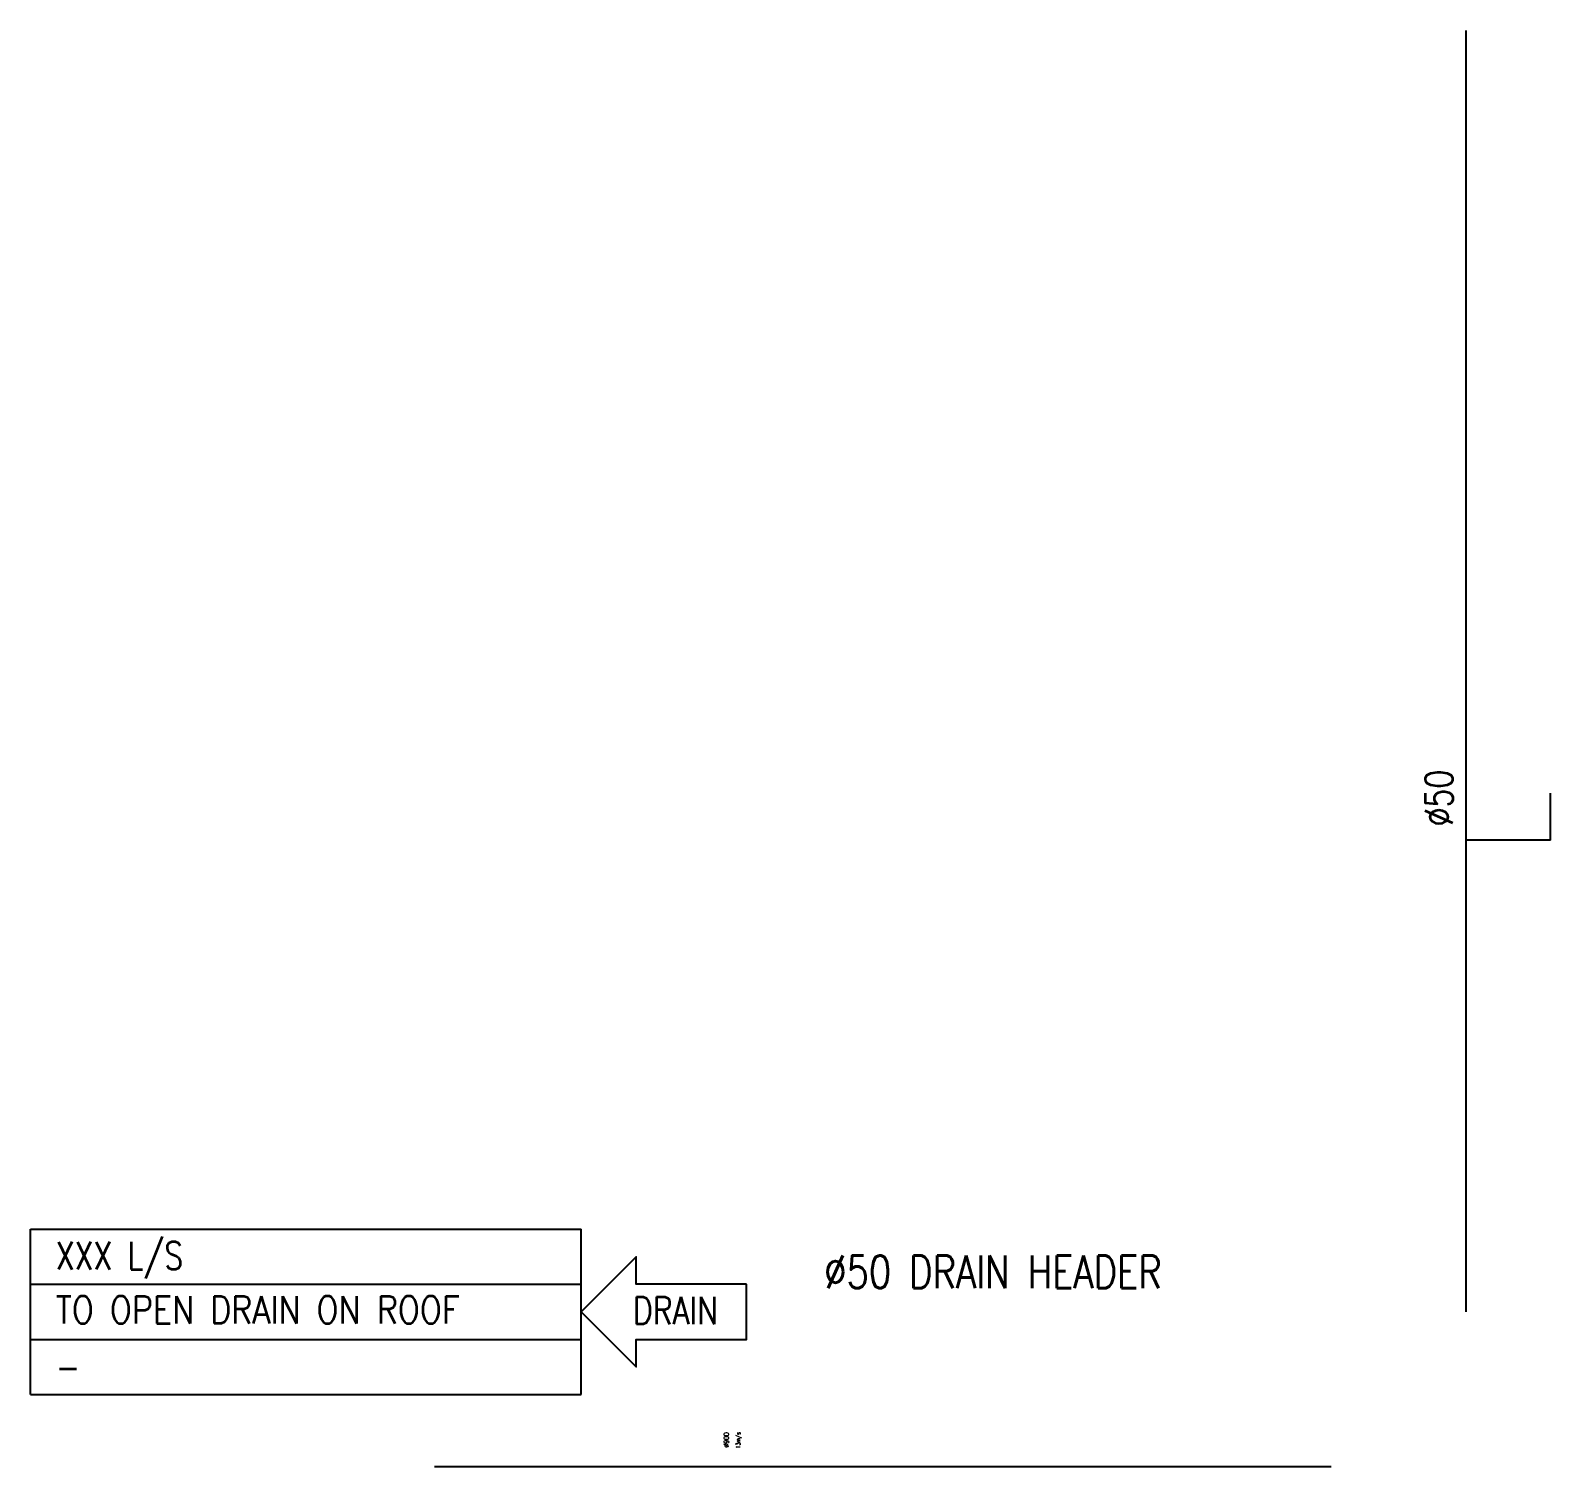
# Model space of a CAD drawing. Header units: millimetres. Extents: x 112 to 18918, y 65 to 12131.
# Drawn here: x 112 to 1205, y 1280 to 2312 of the extents above; entities that cross this region are included whole.
import ezdxf
from ezdxf.enums import TextEntityAlignment as Align

# ---------------------------------------------------------------- set-up
doc = ezdxf.new("R2010")
doc.units = ezdxf.units.MM
for name, color, linetype in [('M-CEQPM-MAU', 22, 'Continuous'), ('X-F10A-PID-F0-00-MAMEX-001$0$DRAWING CONNECTOR', 3, 'Continuous'), ('X-F10A-PID-F0-00-MAMEX-001$0$X-F10X-PID-F0-00-MAMEX-001$0$M-_DUCTAME-_E-', 40, 'Continuous'), ('X-F10A-PID-F0-00-MEXHA-001$0$M-_DUCTACE-_T-', 3, 'Continuous')]:
    doc.layers.add(name, color=color, linetype=linetype)
doc.layers.add('X-F10A-PID-F0-00-MAMEX-001$0$X-F10X-PID-F0-00-MEXHA-001$0$M-_PIPEDRAIN_E-', color=7, linetype='Continuous', true_color=0x0000db)
doc.styles.add('X-F10A-PID-F0-00-MAMEX-001$0$ROMANS', font='romans.shx', dxfattribs={"width": 0.8})
doc.styles.add('X-F10A-PID-F0-00-MEXHA-001$0$ROMANS', font='romans.shx', dxfattribs={"width": 0.8})

# ---------------------------------------------------------------- blocks, each defined once
blk = doc.blocks.new('X-F10A-PID-F0-00-MAMEX-001$0$PFEILEIN')
at = {"flags": 128}
blk.add_lwpolyline([(15, -2.5), (25, -2.5), (25, -5), (30, 0), (25, 5), (25, 2.5), (15, 2.5)], close=True, dxfattribs=at)
at = {"style": 'X-F10A-PID-F0-00-MAMEX-001$0$ROMANS', "width": 0.8}
blk.add_attdef('MEDIUM', text='', height=2.5, dxfattribs=at).set_placement((15.5, 0), align=Align.MIDDLE_LEFT)
blk = doc.blocks.new('X-F10A-PID-F0-00-MAMEX-001$0$Textblock')
for p, q in [((0, 15), (50, 15)), ((0, 15), (0, 0)), ((50, 15), (50, 0)), ((0, 10), (50, 10)), ((0, 5), (50, 5)), ((0, 0), (50, 0))]:
    blk.add_line(p, q)
at = {"style": 'X-F10A-PID-F0-00-MAMEX-001$0$ROMANS', "width": 0.8}
for tag, p in [('X', (2.29, 11.06)), ('LINE2', (2.29, 6.06)), ('LINE3', (2.29, 1.06))]:
    blk.add_attdef(tag, p, '', height=2.5, dxfattribs=at)

msp = doc.modelspace()

# ---------------------------------------------------------------- linework, layer by layer
at = {"layer": 'M-CEQPM-MAU', "ltscale": 0.1}
msp.add_line((402.3, 1280.1), (1046.7, 1280.1), dxfattribs=at)
at = {"layer": 'X-F10A-PID-F0-00-MAMEX-001$0$X-F10X-PID-F0-00-MEXHA-001$0$M-_PIPEDRAIN_E-'}
for p, q in [((1143.9, 1391.3), (1143.9, 2312.5)), ((1204.5, 1730.4), (1204.5, 1764.2)), ((1204.5, 1730.4), (1143.9, 1730.4))]:
    msp.add_line(p, q, dxfattribs=at)

# ---------------------------------------------------------------- block references
at = {"layer": 'X-F10A-PID-F0-00-MAMEX-001$0$DRAWING CONNECTOR', "color": 3}
ref = msp.add_blockref('X-F10A-PID-F0-00-MAMEX-001$0$Textblock', (111.7, 1450.7), dxfattribs=dict(at, xscale=-7.917901451588261, yscale=7.917901451588261, zscale=7.917901451588261, rotation=180))
ref.add_attrib('LINE3', 'XXX L/S', (129.9, 1421.8), dxfattribs={"layer": '0', "color": 0, "height": 19.79, "style": 'X-F10A-PID-F0-00-MAMEX-001$0$ROMANS', "width": 0.8})
ref.add_attrib('LINE2', 'TO OPEN DRAIN ON ROOF', (129.9, 1382.9), dxfattribs={"layer": '0', "color": 0, "height": 19.795, "style": 'X-F10A-PID-F0-00-MAMEX-001$0$ROMANS', "width": 0.85})
ref.add_attrib('X', '-', (129.9, 1341.8), dxfattribs={"layer": '0', "color": 0, "height": 19.8, "style": 'X-F10A-PID-F0-00-MAMEX-001$0$ROMANS', "width": 0.8})
ref = msp.add_blockref('X-F10A-PID-F0-00-MAMEX-001$0$PFEILEIN', (745.2, 1391.3), dxfattribs=dict(at, xscale=7.917901451588261, yscale=7.917901451588261, zscale=7.917901451588261, rotation=179.9999999999999))
ref.add_attrib('MEDIUM', 'DRAIN', dxfattribs={"layer": '0', "color": 0, "height": 19.79, "style": 'X-F10A-PID-F0-00-MAMEX-001$0$ROMANS', "width": 0.8}).set_placement((544.8, 1392.3), align=Align.MIDDLE_LEFT)

# ---------------------------------------------------------------- texts
at = {"layer": 'X-F10A-PID-F0-00-MAMEX-001$0$X-F10X-PID-F0-00-MAMEX-001$0$M-_DUCTAME-_E-', "style": 'X-F10A-PID-F0-00-MAMEX-001$0$ROMANS', "width": 0.8}
for s, height, p in [('%%C900', 3.52, (613.8, 1293.9)), ('13m/s', 2.82, (622, 1293.1))]:
    msp.add_text(s, height=height, rotation=90, dxfattribs=at).set_placement(p)
at = {"layer": 'X-F10A-PID-F0-00-MEXHA-001$0$M-_DUCTACE-_T-', "style": 'X-F10A-PID-F0-00-MEXHA-001$0$ROMANS', "width": 0.8}
msp.add_text('%%C50', height=19.79, rotation=90, dxfattribs=at).set_placement((1134.2, 1740.3))
msp.add_text('%%C50 DRAIN HEADER', height=23.429, dxfattribs=at).set_placement((682.4, 1408.3))

doc.saveas('drawing.dxf')
